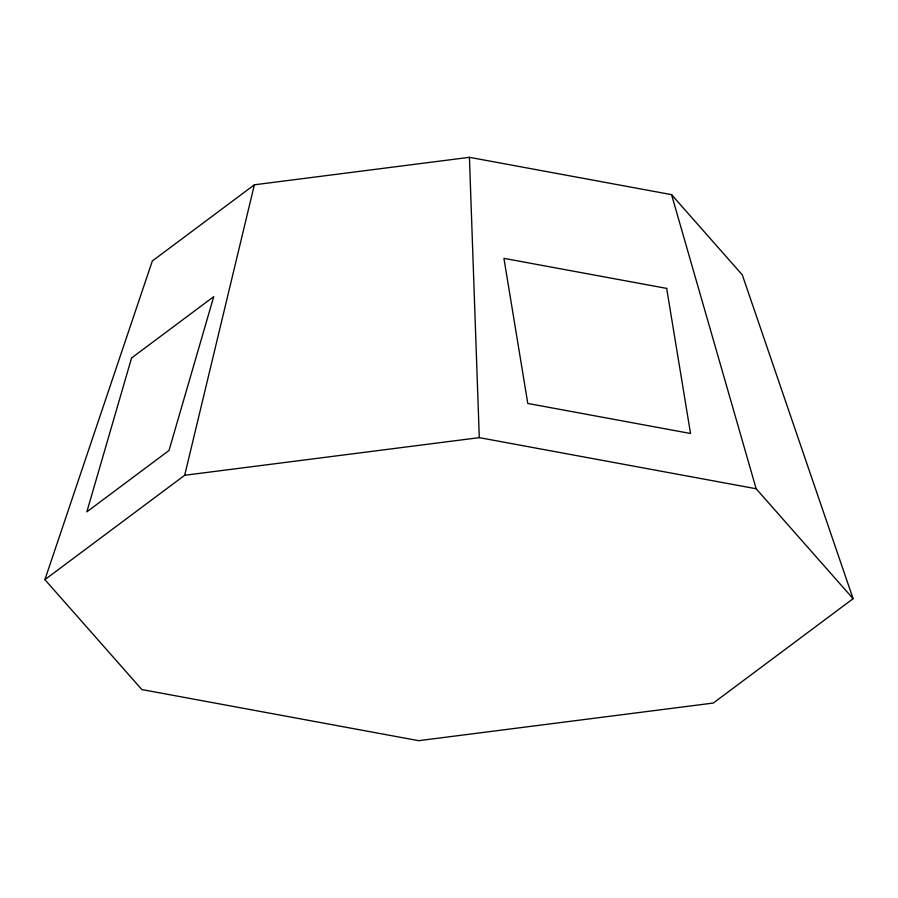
<?xml version="1.0" encoding="UTF-8"?>
<svg xmlns="http://www.w3.org/2000/svg" width="898" height="898" viewBox="0 0 898 898"><rect width="100%" height="100%" fill="white"/><g stroke="black" fill="none" stroke-linecap="round" stroke-linejoin="round"><path stroke-width="1.35" d="M44.9 579.637L184.685 475.278L254.37 184.797L469.43 157.318L671.547 194.642L742.309 274.889L853.1 598.697L713.315 703.044L418.704 740.682L141.839 689.563L44.9 579.637L152.323 260.97L254.37 184.797M184.685 475.278L479.296 437.64L756.161 488.759L853.1 598.697M671.547 194.642L756.161 488.759M469.43 157.318L479.296 437.64M131.568 357.988L86.837 511.849L169.004 450.504L213.735 296.654L131.568 357.988M666.675 288.404L503.924 258.355L527.788 403.449L690.54 433.498L666.675 288.404"/></g></svg>
